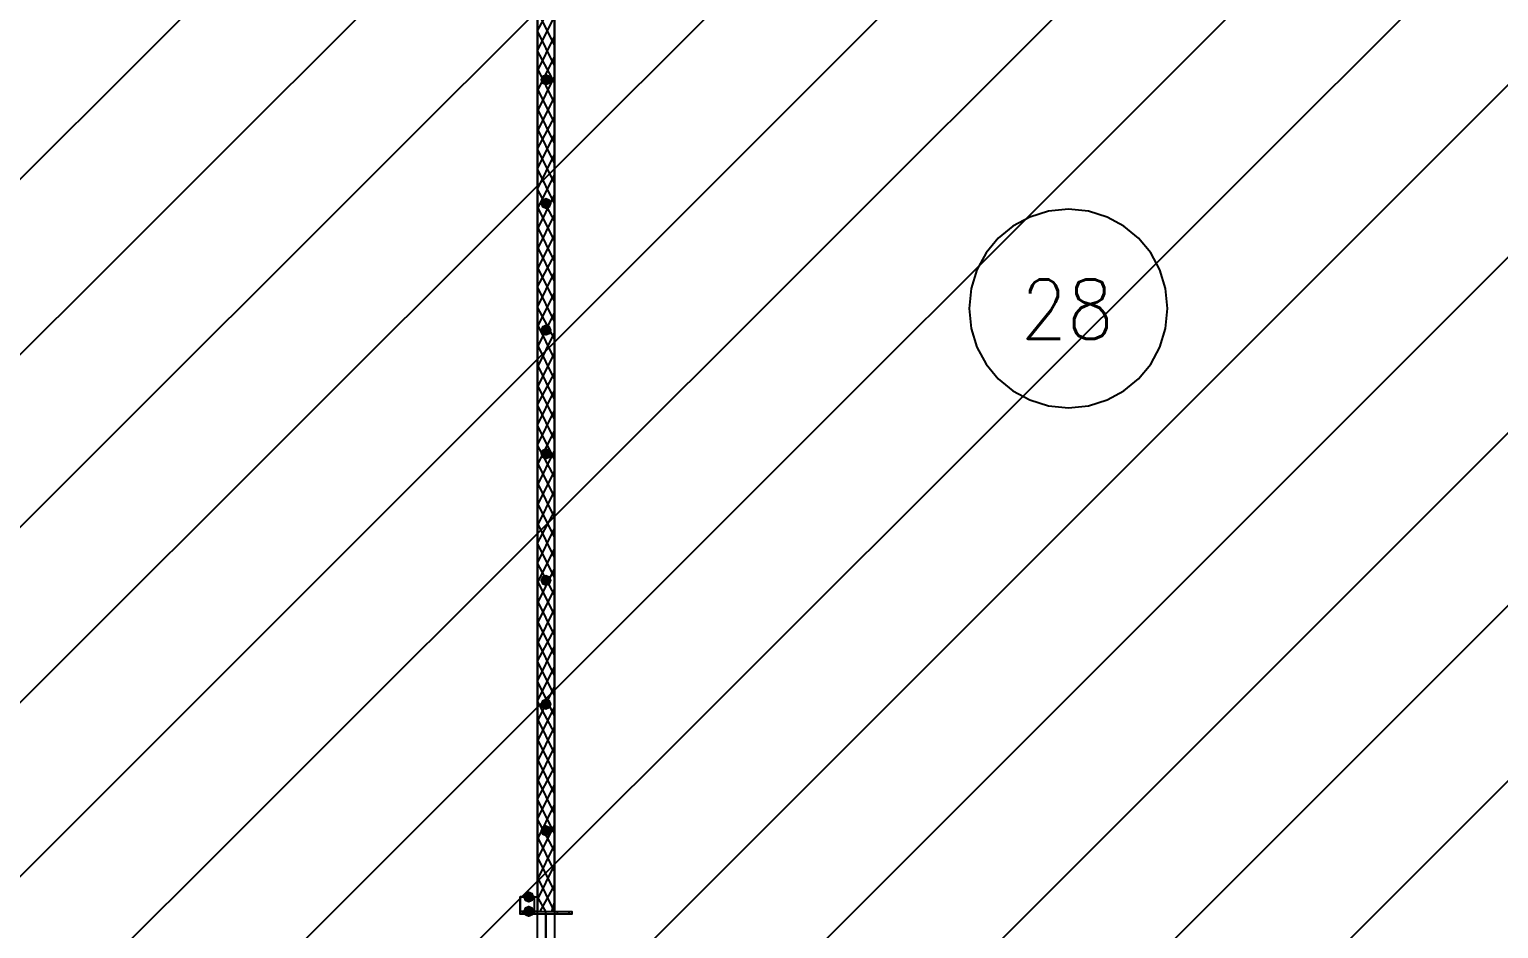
# Model space of a CAD drawing. Header units: millimetres. Extents: x 0 to 420, y 0 to 297.
# Drawn here: x 216.85 to 238.46, y 218.99 to 232.22 of the extents above; entities that cross this region are included whole.
import ezdxf

# ---------------------------------------------------------------- set-up
doc = ezdxf.new("R2010")
doc.units = ezdxf.units.MM
doc.layers.get('0').update_dxf_attribs({"linetype": 'CONTINUOUS'})
doc.styles.get("Standard").update_dxf_attribs({"font": 'STANDARD'})

msp = doc.modelspace()

# ---------------------------------------------------------------- hatches: boundary and pattern name
at = {"true_color": 0x000007}
for points in [[(224.536, 231.478667), (224.511129, 231.418871), (224.451333, 231.394), (224.391538, 231.418871), (224.366667, 231.478667), (224.391537, 231.538462), (224.451333, 231.563333), (224.511129, 231.538463)], [(224.536, 229.658333), (224.511129, 229.598537), (224.451333, 229.573667), (224.391538, 229.598537), (224.366667, 229.658333), (224.391537, 229.718129), (224.451333, 229.743), (224.511129, 229.718129)], [(224.536, 227.795667), (224.511129, 227.735871), (224.451333, 227.711), (224.391538, 227.735871), (224.366667, 227.795667), (224.391537, 227.855462), (224.451333, 227.880333), (224.511129, 227.855463)], [(224.536, 225.975333), (224.511129, 225.915537), (224.451333, 225.890667), (224.391538, 225.915537), (224.366667, 225.975333), (224.391537, 226.035129), (224.451333, 226.06), (224.511129, 226.035129)], [(224.536, 224.112667), (224.511129, 224.052871), (224.451333, 224.028), (224.391538, 224.052871), (224.366667, 224.112667), (224.391537, 224.172462), (224.451333, 224.197333), (224.511129, 224.172463)], [(224.536, 222.292333), (224.511129, 222.232537), (224.451333, 222.207667), (224.391538, 222.232537), (224.366667, 222.292333), (224.391537, 222.352129), (224.451333, 222.377), (224.511129, 222.352129)], [(224.536, 220.429667), (224.511129, 220.369871), (224.451333, 220.345), (224.391538, 220.369871), (224.366667, 220.429667), (224.391537, 220.489462), (224.451333, 220.514333), (224.511129, 220.489463)], [(224.282, 219.456), (224.257129, 219.396204), (224.197333, 219.371333), (224.137538, 219.396204), (224.112667, 219.456), (224.137537, 219.515796), (224.197333, 219.540667), (224.257129, 219.515796)], [(224.282, 219.244333), (224.257129, 219.184537), (224.197333, 219.159667), (224.137538, 219.184537), (224.112667, 219.244333), (224.137537, 219.304129), (224.197333, 219.329), (224.257129, 219.304129)]]:
    msp.add_hatch(color=0, dxfattribs=at).paths.add_polyline_path(points, flags=0)

# ---------------------------------------------------------------- linework, layer by layer
at = {"color": 0, "true_color": 0x000002}
for points in [[(188.806668, 202.141666), (223.308334, 236.600999)], [(191.389001, 202.141666), (225.890667, 236.600999)], [(193.929001, 202.141666), (228.430667, 236.600999)], [(196.511334, 202.141666), (231.013001, 236.600999)], [(199.093668, 202.141666), (233.553001, 236.600999)], [(201.633668, 202.141666), (236.135334, 236.600999)], [(204.216001, 202.141666), (238.675334, 236.600999)], [(206.756001, 202.141666), (241.257667, 236.600999)], [(209.338334, 202.141666), (242.189001, 234.992332)], [(211.878334, 202.141666), (242.189001, 232.452332)], [(214.460667, 202.141666), (242.189001, 229.869999)], [(217.000667, 202.141666), (242.189001, 227.329999)], [(219.583001, 202.141666), (242.189001, 224.747666)]]:
    msp.add_lwpolyline(points, dxfattribs=at)
at = {"color": 0, "true_color": 0x00002b}
msp.add_lwpolyline([(207.221667, 202.141667), (224.324333, 202.141667), (224.324333, 236.601), (207.221667, 236.601)], close=True, dxfattribs=at)
at = {"color": 0, "true_color": 0x0000ab}
msp.add_lwpolyline([(224.578333, 218.482333), (242.189, 218.482333), (242.189, 236.601), (224.578333, 236.601)], close=True, dxfattribs=at)
at = {"color": 0, "true_color": 0x000007}
for points in [[(224.578333, 219.244333), (224.578333, 235.881333), (224.324333, 235.881333), (224.324333, 219.244333)], [(224.324333, 219.244333), (224.070333, 219.244333), (224.070333, 219.456), (224.324333, 219.456)], [(224.282, 219.244333), (224.282, 219.456), (224.070333, 219.456), (224.070333, 219.244333)], [(224.832333, 218.482333), (224.070333, 218.482333), (224.070333, 218.524667), (224.451333, 218.524667), (224.451333, 219.202), (224.070333, 219.202), (224.070333, 219.244333), (224.832333, 219.244333), (224.832333, 219.202), (224.451333, 219.202), (224.451333, 218.524667), (224.832333, 218.524667)]]:
    msp.add_lwpolyline(points, close=True, dxfattribs=at)
for points in [[(224.324333, 232.198333), (224.578333, 232.664)], [(224.578333, 231.986667), (224.324333, 232.494667)], [(224.324333, 231.902), (224.578333, 232.41)], [(224.578333, 231.690333), (224.324333, 232.198333)], [(224.324333, 231.605667), (224.578333, 232.113667)], [(224.578333, 231.436333), (224.324333, 231.902)], [(224.324333, 231.309333), (224.578333, 231.817333)], [(224.578333, 231.14), (224.324333, 231.648)], [(224.324333, 231.013), (224.578333, 231.521)], [(224.578333, 230.843667), (224.324333, 231.351667)], [(224.324333, 230.716667), (224.578333, 231.224667)], [(224.578333, 230.547333), (224.324333, 231.055333)], [(224.324333, 230.462667), (224.578333, 230.928333)], [(224.578333, 230.251), (224.324333, 230.759)], [(224.324333, 230.166333), (224.578333, 230.674333)], [(224.578333, 229.954667), (224.324333, 230.462667)], [(224.324333, 229.87), (224.578333, 230.378)], [(224.578333, 229.658333), (224.324333, 230.166333)], [(224.324333, 229.573667), (224.578333, 230.081667)], [(224.578333, 229.404333), (224.324333, 229.87)], [(224.324333, 229.277333), (224.578333, 229.785333)], [(224.578333, 229.108), (224.324333, 229.616)], [(233.595333, 228.113167), (233.565661, 228.40751), (233.480561, 228.681662), (233.345905, 228.929749), (233.167566, 229.145899), (232.951416, 229.324238), (232.703329, 229.458894), (232.429177, 229.543995), (232.134833, 229.573667), (231.84049, 229.543995), (231.566338, 229.458894), (231.318251, 229.324238), (231.102101, 229.145899), (230.923762, 228.929749), (230.789106, 228.681662), (230.704005, 228.40751), (230.674333, 228.113167)], [(224.324333, 228.981), (224.578333, 229.489)], [(224.578333, 228.811667), (224.324333, 229.319667)], [(224.324333, 228.684667), (224.578333, 229.192667)], [(224.578333, 228.515333), (224.324333, 229.023333)], [(224.324333, 228.430667), (224.578333, 228.896333)], [(224.578333, 228.219), (224.324333, 228.727)], [(224.324333, 228.134333), (224.578333, 228.642333)], [(224.578333, 227.922667), (224.324333, 228.430667)], [(224.324333, 227.838), (224.578333, 228.346)], [(224.578333, 227.668667), (224.324333, 228.134333)], [(224.324333, 227.541667), (224.578333, 228.049667)], [(230.674333, 228.113167), (230.704005, 227.818823), (230.789106, 227.544671), (230.923762, 227.296584), (231.102101, 227.080434), (231.318251, 226.902095), (231.566338, 226.767439), (231.84049, 226.682339), (232.134833, 226.652667), (232.429177, 226.682339), (232.703329, 226.767439), (232.951416, 226.902095), (233.167566, 227.080434), (233.345905, 227.296584), (233.480561, 227.544671), (233.565661, 227.818823), (233.595333, 228.113167)], [(224.578333, 227.372333), (224.324333, 227.880333)], [(224.324333, 227.245333), (224.578333, 227.753333)], [(224.578333, 227.076), (224.324333, 227.584)], [(224.324333, 226.949), (224.578333, 227.457)], [(224.578333, 226.779667), (224.324333, 227.287667)], [(224.324333, 226.695), (224.578333, 227.160667)], [(224.578333, 226.483333), (224.324333, 226.991333)], [(224.324333, 226.398667), (224.578333, 226.906667)], [(224.578333, 226.187), (224.324333, 226.695)], [(224.324333, 226.102333), (224.578333, 226.610333)], [(224.578333, 225.890667), (224.324333, 226.398667)], [(224.324333, 225.806), (224.578333, 226.314)], [(224.578333, 225.636667), (224.324333, 226.102333)], [(224.324333, 225.509667), (224.578333, 226.017667)], [(224.578333, 225.340333), (224.324333, 225.848333)], [(224.324333, 225.213333), (224.578333, 225.721333)], [(224.578333, 225.044), (224.324333, 225.552)], [(224.324333, 224.917), (224.578333, 225.425)], [(224.578333, 224.747667), (224.324333, 225.255667)], [(224.324333, 224.663), (224.578333, 225.128667)], [(224.578333, 224.451333), (224.324333, 224.959333)], [(224.324333, 224.366667), (224.578333, 224.874667)], [(224.578333, 224.155), (224.324333, 224.663)], [(224.324333, 224.070333), (224.578333, 224.578333)], [(224.578333, 223.901), (224.324333, 224.366667)], [(224.324333, 223.774), (224.578333, 224.282)], [(224.578333, 223.604667), (224.324333, 224.112667)], [(224.324333, 223.477667), (224.578333, 223.985667)], [(224.578333, 223.308333), (224.324333, 223.816333)], [(224.324333, 223.181333), (224.578333, 223.689333)], [(224.578333, 223.012), (224.324333, 223.52)], [(224.324333, 222.927333), (224.578333, 223.393)], [(224.578333, 222.715667), (224.324333, 223.223667)], [(224.324333, 222.631), (224.578333, 223.139)], [(224.578333, 222.419333), (224.324333, 222.927333)], [(224.324333, 222.334667), (224.578333, 222.842667)], [(224.578333, 222.123), (224.324333, 222.631)], [(224.324333, 222.038333), (224.578333, 222.546333)], [(224.578333, 221.869), (224.324333, 222.334667)], [(224.324333, 221.742), (224.578333, 222.25)], [(224.578333, 221.572667), (224.324333, 222.080667)], [(224.324333, 221.445667), (224.578333, 221.953667)], [(224.578333, 221.276333), (224.324333, 221.784333)], [(224.324333, 221.149333), (224.578333, 221.657333)], [(224.578333, 220.98), (224.324333, 221.488)], [(224.324333, 220.895333), (224.578333, 221.361)], [(224.578333, 220.683667), (224.324333, 221.191667)], [(224.324333, 220.599), (224.578333, 221.107)], [(224.578333, 220.387333), (224.324333, 220.895333)], [(224.324333, 220.302667), (224.578333, 220.810667)], [(224.578333, 220.133333), (224.324333, 220.599)], [(224.324333, 220.006333), (224.578333, 220.514333)], [(224.578333, 219.837), (224.324333, 220.345)], [(224.324333, 219.71), (224.578333, 220.218)], [(224.578333, 219.540667), (224.324333, 220.048667)], [(224.324333, 219.413667), (224.578333, 219.921667)], [(224.578333, 219.244333), (224.324333, 219.752333)], [(224.366667, 219.244333), (224.578333, 219.625333)], [(224.451333, 219.244333), (224.324333, 219.456)], [(224.536, 219.244333), (224.578333, 219.371333)], [(224.112667, 219.202), (224.112667, 219.244333)], [(224.282, 219.202), (224.282, 219.244333)], [(224.451333, 218.482333), (224.451333, 219.244333)], [(224.620667, 219.202), (224.620667, 219.244333)], [(224.79, 219.202), (224.79, 219.244333)]]:
    msp.add_lwpolyline(points, dxfattribs=at)

# ---------------------------------------------------------------- texts
at = {"color": 0, "true_color": 0x000007, "insert": (231.43633, 228.540698), "char_height": 0.872032, "width": 1.06581688, "attachment_point": 1}
msp.add_mtext('28', dxfattribs=at)

doc.saveas('drawing.dxf')
